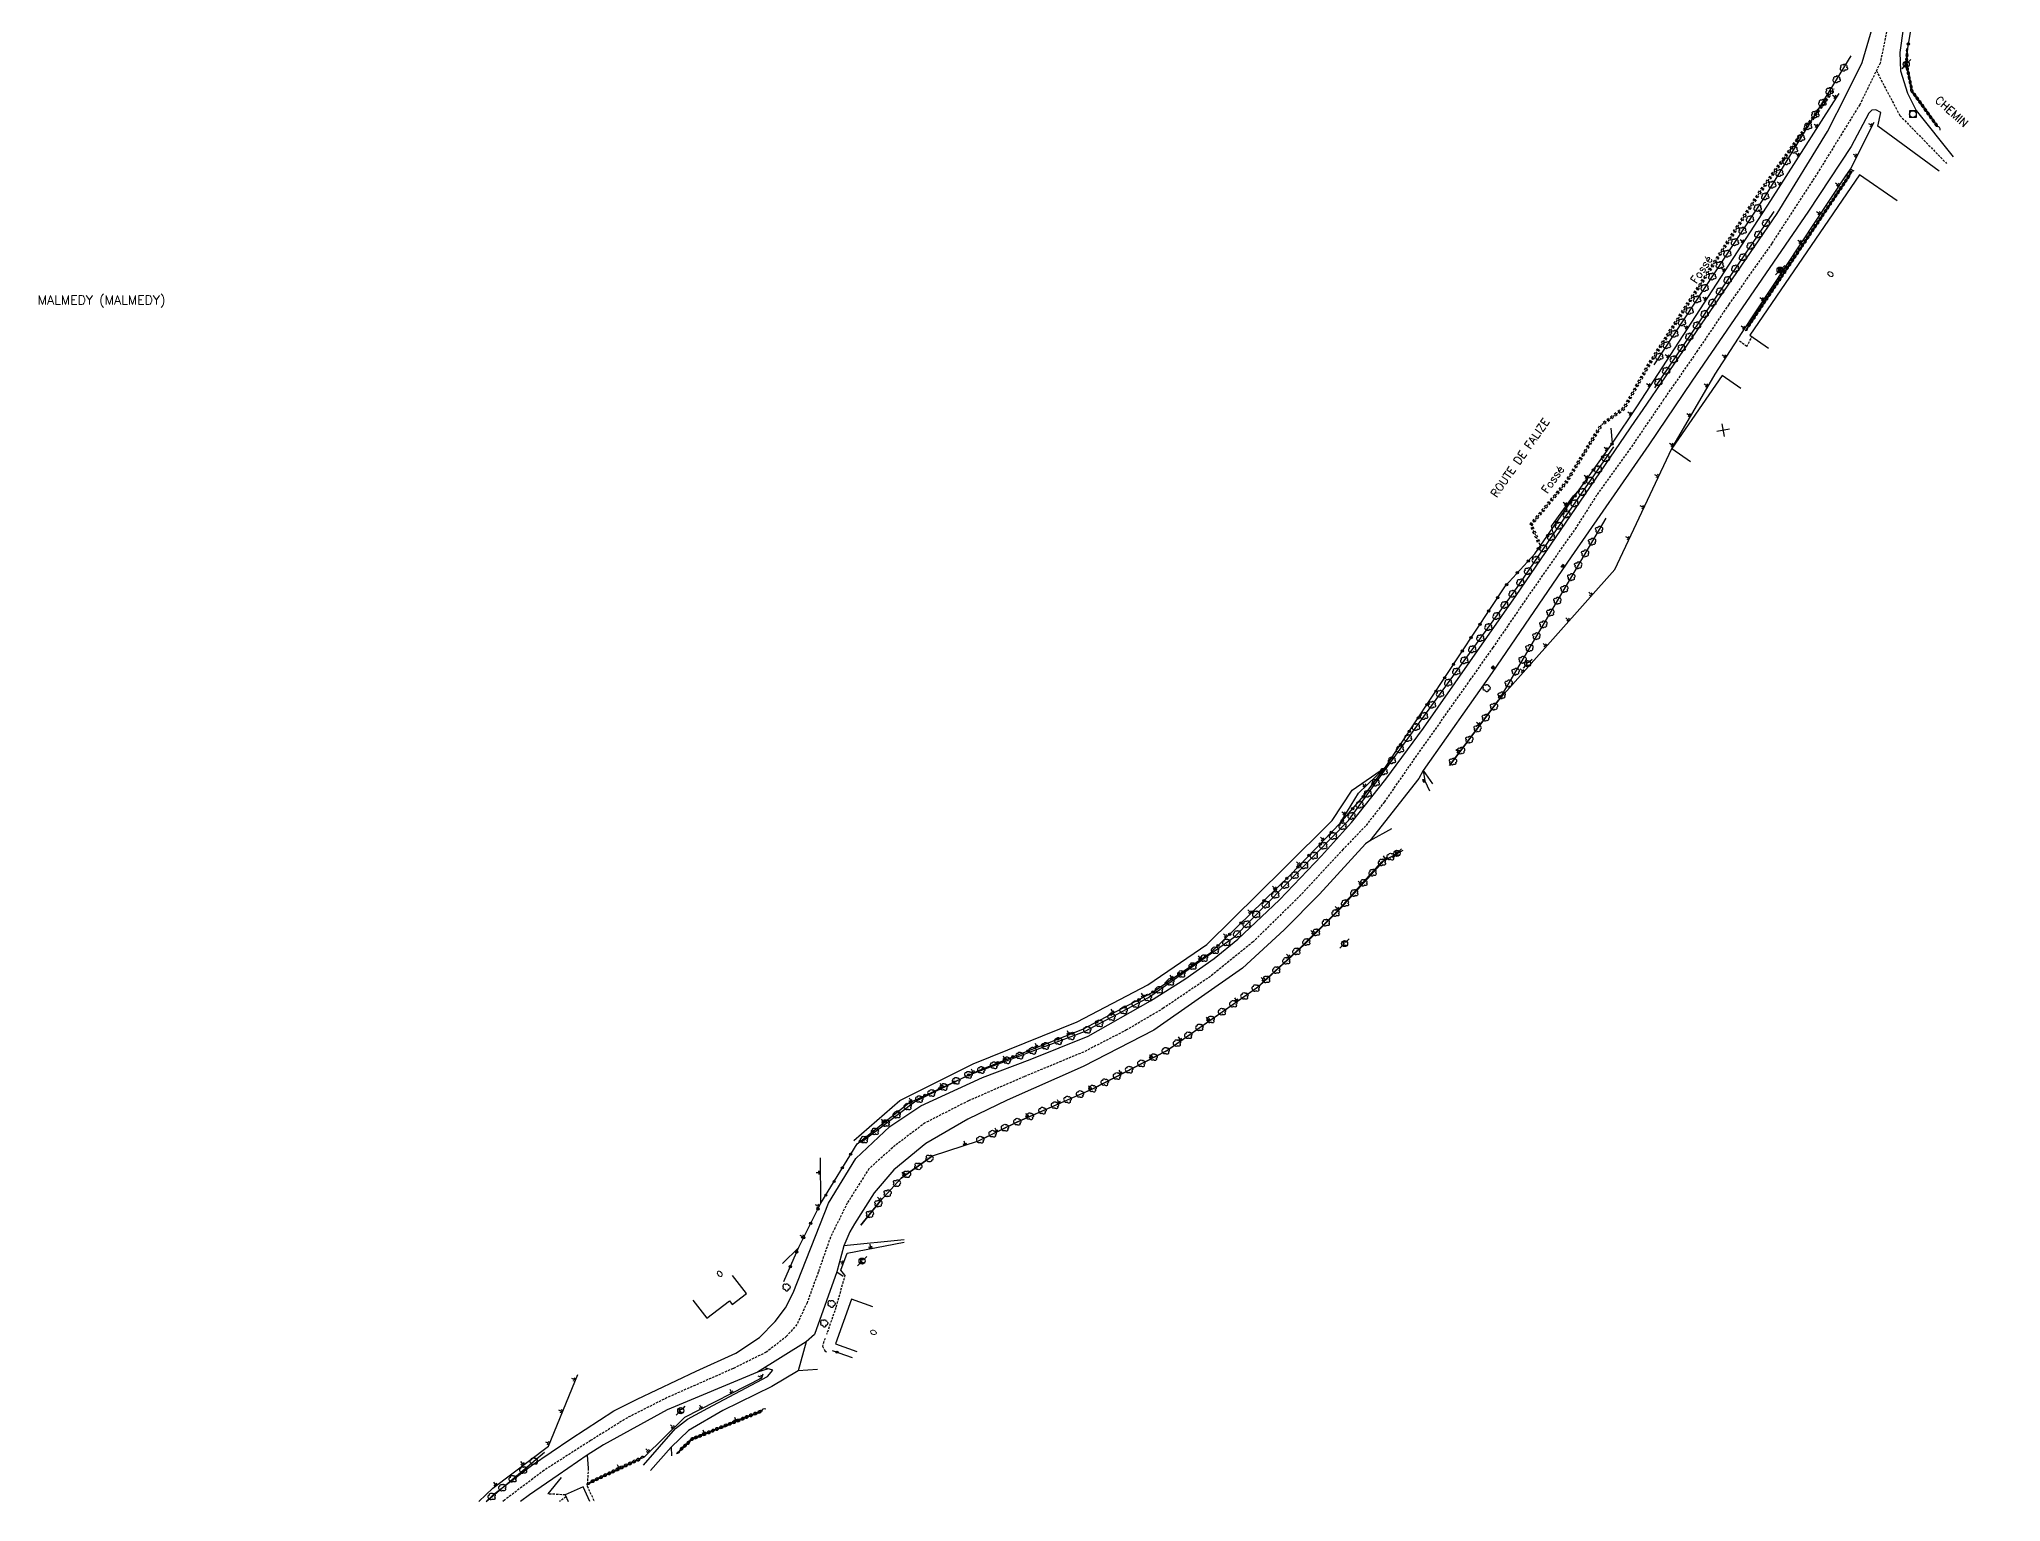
# Model space of a CAD drawing. Header units: millimetres. Extents: x 266017 to 267000, y 124000 to 124918.
# Drawn here: x 266514.3 to 266943.3, y 124000 to 124319.8 of the extents above; entities that cross this region are included whole.
import ezdxf
from ezdxf.enums import TextEntityAlignment as Align

# ---------------------------------------------------------------- set-up
doc = ezdxf.new("R2010")
doc.units = ezdxf.units.MM
doc.linetypes.add('DASHED', pattern=[0.75, 0.5, -0.25])
doc.layers.get('0').update_dxf_attribs({"linetype": 'CONTINUOUS'})
for name, color, linetype in [('W0001', 6, 'DASHED'), ('W0008', 7, 'CONTINUOUS'), ('W0100', 7, 'CONTINUOUS'), ('W0112', 1, 'DASHED'), ('W0211', 2, 'CONTINUOUS'), ('W0220', 5, 'DASHED'), ('W0300', 7, 'CONTINUOUS'), ('W0302', 3, 'CONTINUOUS'), ('W0310', 3, 'CONTINUOUS'), ('W0322', 7, 'CONTINUOUS'), ('W0400', 7, 'CONTINUOUS'), ('W0420', 7, 'CONTINUOUS'), ('W0471', 7, 'CONTINUOUS'), ('W0500', 5, 'DASHED'), ('W0980', 7, 'CONTINUOUS'), ('W0989', 7, 'CONTINUOUS'), ('W0991', 7, 'CONTINUOUS')]:
    doc.layers.add(name, color=color, linetype=linetype)
doc.styles.get("Standard").update_dxf_attribs({"font": 'romans.shx', "width": 0.85})

# ---------------------------------------------------------------- blocks, each defined once
blk = doc.blocks.new('T471')
for p, q in [((-0.333334, 0.333334), (-0.333334, -0.333334)), ((-0.333334, 0.333334), (0.333334, 0.333334)), ((-0.333334, 0), (0, 0)), ((0.500001, 0.500001), (1.000002, 1.000002)), ((-0.500001, -0.500001), (-1.000002, -1.000002)), ((-0.333334, -0.333334), (0.333334, -0.333334))]:
    blk.add_line(p, q)
blk.add_ellipse((0, 0), major_axis=(0.471405, 0.471405), ratio=1, start_param=5.4977871438, end_param=11.780972451)
blk = doc.blocks.new('T420')
for p, q in [((0.75, 0.75), (-0.75, 0.75)), ((-0.75, 0.75), (-0.75, -0.75)), ((0.75, 0.75), (0.75, -0.75)), ((0.75, -0.75), (-0.75, -0.75))]:
    blk.add_line(p, q)
blk.add_ellipse((0, 0), major_axis=(-0.53, 0.53), ratio=1, start_param=3.926991, end_param=10.210176)
blk = doc.blocks.new('T400')
for p, q in [((-0.15, 0.3), (0.15, 0.3)), ((-0.15, -0.25), (-0.15, 0.3)), ((-0.15, 0.15), (0.15, 0.15)), ((-0.15, 0), (0.15, 0)), ((0.15, 0.3), (0.15, -0.25)), ((-0.15, -0.15), (0.15, -0.15)), ((-0.15, -0.25), (-0.15, -0.3)), ((-0.15, -0.3), (0.15, -0.3)), ((0.15, -0.3), (0.15, -0.25))]:
    blk.add_line(p, q)
blk = doc.blocks.new('T300')
for p, q in [((-0.8, 0.51), (-0.86, 0.34)), ((-0.86, 0.34), (-0.86, 0.17)), ((-0.86, 0.17), (-0.74, 0.06)), ((-0.69, 0.63), (-0.8, 0.51)), ((-0.8, -0.06), (-0.74, 0.06)), ((-0.74, 0.06), (-0.69, 0.11)), ((-0.57, 0.69), (-0.69, 0.63)), ((-0.46, 0.69), (-0.57, 0.69)), ((-0.29, 0.63), (-0.46, 0.69)), ((-0.29, 0.63), (-0.17, 0.74)), ((-0.23, 0.57), (-0.29, 0.63)), ((-0.17, 0.74), (-0.06, 0.8)), ((-0.06, 0.8), (0.06, 0.8)), ((0.06, 0.8), (0.23, 0.74)), ((0.23, 0.74), (0.34, 0.63)), ((0.34, 0.63), (0.4, 0.51)), ((0.46, 0.46), (0.34, 0.46)), ((0.4, 0.51), (0.4, 0.46)), ((0.57, 0.4), (0.46, 0.46)), ((0.57, 0.4), (0.69, 0.29)), ((0.69, 0.29), (0.74, 0.17)), ((0.74, 0.06), (0.69, -0.17)), ((0.74, 0.17), (0.74, 0.06)), ((-0.8, -0.17), (-0.8, -0.06)), ((-0.8, -0.23), (-0.8, -0.17)), ((-0.74, -0.34), (-0.8, -0.23)), ((-0.69, -0.4), (-0.74, -0.34)), ((-0.51, -0.46), (-0.69, -0.4)), ((-0.4, -0.46), (-0.51, -0.46)), ((-0.4, -0.46), (-0.34, -0.46)), ((-0.34, -0.46), (-0.34, -0.4)), ((-0.34, -0.51), (-0.34, -0.46)), ((-0.29, -0.63), (-0.34, -0.51)), ((-0.17, -0.74), (-0.29, -0.63)), ((-0.06, -0.8), (-0.17, -0.74)), ((0.06, -0.8), (-0.06, -0.8)), ((0.17, -0.74), (0.06, -0.8)), ((0.23, -0.69), (0.17, -0.74)), ((0.29, -0.46), (0.23, -0.46)), ((0.29, -0.63), (0.23, -0.69)), ((0.46, -0.4), (0.29, -0.46)), ((0.34, -0.51), (0.29, -0.63)), ((0.34, -0.51), (0.34, -0.46)), ((0.57, -0.34), (0.46, -0.4)), ((0.63, -0.29), (0.57, -0.34)), ((0.69, -0.17), (0.63, -0.29))]:
    blk.add_line(p, q)
blk = doc.blocks.new('t322o')
at = {"color": 0, "linetype": 'Continuous'}
for radius in [0.25, 0.15]:
    blk.add_circle((0, 0), radius, dxfattribs=at)
blk = doc.blocks.new('t310o')
at = {"color": 0, "linetype": 'Continuous'}
for centre, start, end in [((-0.5, 0.38), 216.8699, 323.1304), ((0.5, -0.37), 36.8699, 143.1303)]:
    blk.add_arc(centre, 0.625, start, end, dxfattribs=at)
blk = doc.blocks.new('t220o')
at = {"color": 0, "linetype": 'Continuous'}
for p, q in [((-0.25, 0.25), (0.25, 0.25)), ((-0.25, -0.25), (0.25, -0.25))]:
    blk.add_line(p, q, dxfattribs=at)
blk = doc.blocks.new('t991o')
at = {"color": 0, "linetype": 'Continuous'}
for p, q in [((-1, 1), (1, -1)), ((-1, -1), (1, 1))]:
    blk.add_line(p, q, dxfattribs=at)
blk = doc.blocks.new('t211o')
at = {"color": 0, "linetype": 'Continuous'}
for p, q in [((-0.29, 0.5), (-0.29, 0)), ((0, 1), (0, 0)), ((0.29, 0.5), (0.29, 0))]:
    blk.add_line(p, q, dxfattribs=at)

msp = doc.modelspace()

# ---------------------------------------------------------------- linework, layer by layer
at = {"layer": 'W0001'}
for points in [[(266919.08, 124325.18), (266916.93, 124314.63), (266912.46, 124305.52), (266903.32, 124290.72), (266893.2, 124275.15), (266883.81, 124261.83), (266877, 124251.76), (266869.57, 124241.04), (266862.33, 124230.41), (266855.33, 124220.72), (266850.41, 124213.04), (266840.55, 124198.94), (266832.23, 124186.79), (266827.22, 124179.73), (266813.87, 124160.8), (266808.5, 124153.03), (266804.39, 124147.76), (266799.47, 124142.66), (266790.24, 124132.7), (266779.77, 124122.42), (266770.44, 124114.86), (266760.15, 124107.89), (266752.1, 124103.15), (266742.71, 124098.33), (266729.69, 124092.93), (266717.53, 124087.66), (266708.05, 124082.84), (266701.52, 124077.92), (266695.77, 124072.8), (266691.03, 124065.3), (266687.35, 124057.83), (266684.67, 124050.15), (266682.24, 124043.49), (266680.01, 124038.75), (266677.77, 124036.16), (266673.3, 124032.67), (266666.05, 124029.1), (266651.62, 124022.74), (266642.95, 124018.36), (266634.9, 124013.36), (266624.7, 124006.83), (266616.08, 124000.34), (266615.71, 124000)], [(266916.09, 124312.91), (266921.24, 124303.14), (266931.46, 124292.66)]]:
    msp.add_lwpolyline(points, dxfattribs=at)
at = {"layer": 'W0008'}
msp.add_line((266810.03, 124147.12), (266805.29, 124144.49), dxfattribs=at)
for points in [[(266863.26, 124236.2), (266865.07, 124238.88), (266894.39, 124281.73), (266905.44, 124299.66), (266909.56, 124307.8), (266912.99, 124314.75), (266914.85, 124320.95), (266919.11, 124336.12), (266925.45, 124355.81), (266928.79, 124365.07), (266943.3, 124403.57), (266941.84, 124404.79), (266919.03, 124413.86)], [(266932.32, 124357.49), (266923.14, 124328.4), (266921.95, 124322.11), (266921.24, 124316.91), (266921.41, 124312.96), (266922.88, 124308.06), (266924.78, 124304.23), (266932.9, 124294.1)], [(266929.8, 124291.01), (266916.4, 124300.8), (266917.09, 124303.83), (266915.95, 124304.43), (266915.07, 124304.33), (266914.48, 124303.67), (266910.56, 124296.4), (266901.28, 124282.23), (266875.77, 124245.05), (266866.33, 124231.16), (266849.34, 124206.61)], [(266743.7, 124101.79), (266757.35, 124109.51), (266764.86, 124114.28), (266771.24, 124118.82), (266776.42, 124123), (266785.59, 124131.62), (266794.76, 124141.26), (266801.34, 124148.52), (266808.78, 124157.99), (266817.05, 124169.16), (266837.35, 124198.16), (266863.26, 124236.2)], [(266849.34, 124206.61), (266832.07, 124181.31), (266816.98, 124159.9), (266816.01, 124158.12), (266805.29, 124144.49), (266804.36, 124143.89), (266794.34, 124132.82), (266786.55, 124125.09), (266777.46, 124116.67), (266758.09, 124103.14), (266742.59, 124095.14), (266725.99, 124087.83), (266717.41, 124083.64), (266708.22, 124078.32)], [(266816.98, 124159.9), (266817.34, 124157.63), (266818.35, 124155.44)], [(266677.51, 124042.39), (266679.22, 124045.66), (266686.92, 124065.31), (266692.92, 124075.04), (266700.35, 124082.03), (266707.12, 124086.57), (266720.6, 124092.77), (266731.03, 124096.68), (266743.7, 124101.79)], [(266708.22, 124078.32), (266701.19, 124072.57), (266696.9, 124067.5), (266692.6, 124060.73), (266691.61, 124058.98), (266690.27, 124055.97)], [(266690.27, 124055.97), (266688.78, 124050.25), (266683.84, 124036.52), (266682.02, 124034.97), (266671.43, 124028.31), (266651.63, 124020.04), (266637.71, 124012.39), (266634.16, 124010.13), (266627.77, 124005.8), (266621.54, 124001.52), (266619.59, 124000)], [(266612.07, 124000), (266614.05, 124001.84), (266621.95, 124007.9), (266630.56, 124013.71), (266639.99, 124019.86), (266645.1, 124022.43), (266657.98, 124028.51), (266666.66, 124032.44), (266671.82, 124035.88), (266675.29, 124039.36), (266677.51, 124042.39)], [(266682.02, 124034.97), (266680.3, 124028.57), (266674.51, 124025.17), (266663.8, 124019.92), (266656.32, 124015.57), (266652.48, 124011.93), (266648.02, 124006.83)], [(266646.47, 124007.98), (266653.45, 124016.01), (266656.09, 124018.04), (266660.5, 124020.44), (266673.59, 124027.37), (266674.75, 124028.77), (266672.97, 124029.27)]]:
    msp.add_lwpolyline(points, dxfattribs=at)
at = {"layer": 'W0100'}
msp.add_line((266871.35, 124230.33), (266875.47, 124227.5), dxfattribs=at)
for points in [[(266920.63, 124284.49), (266912.44, 124290.18), (266888.41, 124255.11), (266892.54, 124252.28)], [(266886.46, 124243.45), (266882.34, 124246.29), (266871.35, 124230.33)], [(266657.26, 124044.04), (266660.32, 124040.09), (266665.25, 124043.91), (266665.88, 124043.1), (266668.98, 124045.5), (266665.91, 124049.45)], [(266696.65, 124042.57), (266691.95, 124044.27), (266688.42, 124034.5), (266693.12, 124032.8)], [(266634.7, 124000), (266633.3, 124003.21), (266629.34, 124001.48), (266629.98, 124000)]]:
    msp.add_lwpolyline(points, dxfattribs=at)
at = {"layer": 'W0112'}
for p, q in [((266887.76, 124252.6), (266888.89, 124254.78)), ((266887.76, 124252.6), (266886.2, 124253.82)), ((266629.34, 124001.48), (266625.55, 124001.68))]:
    msp.add_line(p, q, dxfattribs=at)
for points in [[(266690.53, 124049.55), (266688.54, 124042.45), (266686.49, 124036.53)], [(266686.16, 124035.7), (266685.62, 124034), (266686.12, 124032.96), (266686.49, 124032.75)], [(266634.4, 124007.29), (266634.12, 124003.43), (266635.73, 124000)], [(266629.52, 124001.07), (266628.09, 124000)]]:
    msp.add_lwpolyline(points, dxfattribs=at)
at = {"layer": 'W0211'}
msp.add_line((266628.49, 124005.24), (266625.55, 124001.68), dxfattribs=at)
for points in [[(266858.42, 124231.52), (266863.87, 124239.69), (266893, 124284.53), (266907.93, 124307.99)], [(266858.92, 124203.84), (266871.35, 124230.33), (266880.82, 124246.59), (266886.78, 124255.73), (266909.24, 124289.76), (266910.46, 124291.43), (266915.64, 124301.71)], [(266915.95, 124304.43), (266915.07, 124304.33), (266914.48, 124303.67), (266910.56, 124296.4), (266901.28, 124282.23), (266875.77, 124245.05), (266866.33, 124231.16)], [(266845.48, 124211.62), (266845.06, 124213.33), (266849.84, 124219.96), (266851.12, 124221.27), (266858.42, 124231.52), (266858.12, 124234.77)], [(266849.34, 124206.61), (266832.07, 124181.31), (266816.98, 124159.9), (266819.05, 124156.98)], [(266822.77, 124160.96), (266833.53, 124175.37), (266858.92, 124203.84)], [(266741.33, 124104.92), (266756.77, 124112.99), (266769.64, 124121.87), (266786.59, 124138.51), (266797.06, 124148.96), (266801.48, 124155.63), (266808.77, 124160.63)], [(266742.53, 124103.32), (266757.73, 124111.33), (266770.55, 124120.09), (266787.93, 124137.06), (266798.82, 124148.36), (266802.82, 124154.96), (266808.77, 124160.63)], [(266810.03, 124147.12), (266805.29, 124144.49), (266804.36, 124143.89), (266794.34, 124132.82), (266786.55, 124125.09), (266777.46, 124116.67), (266758.09, 124103.14), (266742.59, 124095.14), (266725.99, 124087.83), (266717.41, 124083.64)], [(266709.68, 124075.6), (266719.73, 124078.9), (266728.21, 124083.04), (266744.87, 124090.37), (266760.82, 124098.61), (266780.78, 124112.55), (266790.21, 124121.27), (266798.16, 124129.17), (266807.83, 124139.85), (266808.02, 124139.97), (266812.59, 124142.5)], [(266692.47, 124078.95), (266702.49, 124087.73), (266718.56, 124095.75), (266741.33, 124104.92)], [(266693.16, 124078.22), (266704.41, 124087.17), (266720.06, 124094.43), (266742.53, 124103.32)], [(266708.22, 124078.32), (266701.19, 124072.57), (266696.9, 124067.5), (266692.6, 124060.73)], [(266676.88, 124052.09), (266680.43, 124055.61), (266680.42, 124055.62), (266685.27, 124065.26), (266685.17, 124075.18)], [(266694.02, 124060.48), (266698.21, 124065.73), (266702.85, 124070.77), (266709.68, 124075.6)], [(266703.49, 124057.22), (266690.27, 124055.97), (266688.78, 124050.25), (266690.12, 124049.31)], [(266690.53, 124049.55), (266689.62, 124050.59), (266690.98, 124054.31), (266703.5, 124056.76)], [(266610.45, 124000), (266613.53, 124002.93), (266625.7, 124012.16), (266632.09, 124027.78)], [(266673.7, 124029.07), (266671.43, 124028.31), (266651.63, 124020.04), (266637.71, 124012.39), (266634.16, 124010.13), (266634.4, 124007.29)], [(266634.4, 124004.02), (266646.65, 124009.82), (266655.53, 124018.46), (266672.35, 124027.05), (266672.64, 124027.94)], [(266684.55, 124028.9), (266680.3, 124028.57), (266674.51, 124025.17), (266663.8, 124019.92), (266656.32, 124015.57), (266652.48, 124011.93), (266652.62, 124010.01)], [(266653.71, 124010.55), (266657.15, 124013.7), (266672.59, 124019.93)], [(266627.77, 124005.8), (266621.54, 124001.52), (266619.59, 124000)]]:
    msp.add_lwpolyline(points, dxfattribs=at)
at = {"layer": 'W0220'}
for points in [[(266856.03, 124235.55), (266861, 124239.23), (266866.66, 124249.18), (266890.63, 124286.37), (266906.9, 124309.08)], [(266842.54, 124209.21), (266840.59, 124213.66), (266848.23, 124222.85), (266856.03, 124235.55)]]:
    msp.add_lwpolyline(points, dxfattribs=at)
at = {"layer": 'W0302'}
msp.add_line((266867.62, 124243.57), (266893.72, 124282.15), dxfattribs=at)
for points in [[(266867.47, 124248.61), (266891.81, 124285.45), (266910.62, 124316.22)], [(266742.91, 124102.8), (266756.94, 124110.26), (266775.73, 124123.51), (266800.64, 124148.95), (266836.91, 124199), (266845.48, 124211.62), (266858.71, 124230.72)], [(266856.92, 124215.09), (266833.53, 124175.37), (266822.77, 124160.96)], [(266719.57, 124078.81), (266727.99, 124082.93), (266744.68, 124090.27), (266760.94, 124098.66), (266781.28, 124112.87), (266790.93, 124121.8), (266798.99, 124129.81), (266808.42, 124140.22), (266808.13, 124140.03), (266812.59, 124142.5)], [(266694.08, 124078.64), (266705.71, 124087.43), (266717.31, 124093.21), (266742.91, 124102.8)], [(266709.68, 124075.6), (266702.85, 124070.77), (266698.21, 124065.73), (266694.02, 124060.48)], [(266612.03, 124000), (266624.85, 124010.79)]]:
    msp.add_lwpolyline(points, dxfattribs=at)
at = {"layer": 'W0310'}
for p, q in [((266910.81, 124290.98), (266887.44, 124256.14)), ((266634.4, 124004.02), (266646.65, 124009.82))]:
    msp.add_line(p, q, dxfattribs=at)
for points in [[(266922.91, 124317.84), (266922.64, 124314.38), (266923.91, 124308.43), (266929.46, 124300.74)], [(266653.71, 124010.55), (266657.15, 124013.7), (266672.59, 124019.93)]]:
    msp.add_lwpolyline(points, dxfattribs=at)
at = {"layer": 'W0322'}
msp.add_line((266687.75, 124033.05), (266692.1, 124031.54), dxfattribs=at)
for points in [[(266930.04, 124345.86), (266924.63, 124328.56), (266922.91, 124317.84)], [(266911.21, 124290.95), (266910.46, 124291.43), (266909.24, 124289.76)], [(266742.53, 124103.32), (266757.73, 124111.33), (266770.55, 124120.09), (266787.93, 124137.06), (266798.82, 124148.36), (266804.04, 124154.36), (266808.77, 124160.63), (266834.98, 124200.3), (266841.4, 124207.29), (266851.12, 124221.27), (266858.42, 124231.52), (266858.12, 124234.77)], [(266677.14, 124048.17), (266680.42, 124055.62), (266685.27, 124065.26), (266693.16, 124078.22), (266704.41, 124087.17), (266720.06, 124094.43), (266742.53, 124103.32)]]:
    msp.add_lwpolyline(points, dxfattribs=at)

# ---------------------------------------------------------------- block references
at = {"layer": 'W0211'}
for p, rotation in [((266907.34, 124307.06), 57.5314934907163), ((266903.31, 124300.73), 57.5314934907163), ((266915.26, 124300.95), 63.20778024307213), ((266915.26, 124300.95), 63.20778024307213), ((266899.29, 124294.41), 57.5314934907163), ((266911.88, 124294.26), 63.20778024307213), ((266911.88, 124294.26), 63.20778024307213), ((266895.26, 124288.08), 57.5314934907163), ((266907.99, 124287.87), 56.57807393828248), ((266907.99, 124287.87), 56.57807393828248), ((266891.21, 124281.77), 56.98637477515265), ((266903.86, 124281.61), 56.57807393828248), ((266903.86, 124281.61), 56.57807393828248), ((266887.12, 124275.48), 56.98637477515265), ((266899.73, 124275.35), 56.57807393828248), ((266899.73, 124275.35), 56.57807393828248), ((266883.03, 124269.19), 56.98637477515265), ((266895.6, 124269.09), 56.57807393828248), ((266895.6, 124269.09), 56.57807393828248), ((266878.95, 124262.9), 56.98637477515265), ((266891.47, 124262.83), 56.57807393828248), ((266891.47, 124262.83), 56.57807393828248), ((266874.86, 124256.61), 56.98637477515265), ((266887.34, 124256.57), 56.57807393828248), ((266887.34, 124256.57), 56.57807393828248), ((266870.77, 124250.32), 56.98637477515265), ((266883.23, 124250.29), 56.87031079233858), ((266883.23, 124250.29), 56.87031079233858), ((266866.69, 124244.03), 56.98637477515265), ((266879.27, 124243.93), 59.77578583158553), ((266879.27, 124243.93), 59.77578583158553), ((266862.58, 124237.76), 56.30831472593633), ((266875.49, 124237.45), 59.77578583158553), ((266875.49, 124237.45), 59.77578583158553), ((266857.35, 124230.01), 54.53963439606395), ((266871.72, 124230.97), 59.77578583158553), ((266871.72, 124230.97), 59.77578583158553), ((266853, 124223.9), 54.53963439606395), ((266868.47, 124224.21), 64.87452874755041), ((266868.47, 124224.21), 64.87452874755041), ((266848.41, 124217.99), 54.20719053469276), ((266865.29, 124217.42), 64.87452874755041), ((266865.29, 124217.42), 64.87452874755041), ((266862.11, 124210.63), 64.87452874755041), ((266862.11, 124210.63), 64.87452874755041), ((266853.93, 124198.24), 48.27503216811107), ((266848.94, 124192.64), 48.27503216811107), ((266843.95, 124187.04), 48.27503216811107), ((266838.95, 124181.45), 48.27503216811107), ((266833.96, 124175.85), 48.27503216811107), ((266829.43, 124169.88), 53.23335970175456), ((266824.94, 124163.87), 53.23335970175456), ((266804.33, 124156.4), 43.60859315624275), ((266800.02, 124150.34), 58.78044339294292), ((266795.22, 124144.62), 46.08462643367644), ((266790.02, 124139.22), 46.08462643367644), ((266808.72, 124140.36), 28.98856325946398), ((266784.72, 124133.92), 44.30626733283302), ((266803.49, 124135.05), 47.85931465702715), ((266779.35, 124128.68), 44.30626733283302), ((266798.46, 124129.49), 47.85931465702715), ((266773.98, 124123.44), 44.30626733283302), ((266793.15, 124124.19), 44.76501957294781), ((266768.32, 124118.56), 34.33482508050025), ((266787.74, 124119), 42.79534162798524), ((266762.12, 124114.33), 34.33482508050025), ((266782.24, 124113.9), 42.79534162798524), ((266755.8, 124110.31), 27.7914793858456), ((266776.26, 124109.39), 34.93513382696648), ((266749.17, 124106.82), 27.7914793858456), ((266770.12, 124105.1), 34.93513382696648), ((266732.49, 124099.35), 21.57951140663318), ((266739.47, 124102.11), 21.57951140663318), ((266763.97, 124100.8), 34.93513382696648), ((266725.52, 124096.59), 21.57951140663318), ((266757.57, 124096.93), 27.30432894560427), ((266711.78, 124090.59), 24.90197275371325), ((266718.58, 124093.75), 24.90197275371325), ((266744.22, 124090.08), 23.75825358836158), ((266750.9, 124093.49), 27.30432894560427), ((266704.98, 124087.43), 24.90197275371325), ((266737.35, 124087.06), 23.75825358836158), ((266699.03, 124082.89), 38.4904419847049), ((266730.49, 124084.04), 23.75825358836158), ((266716.81, 124077.94), 18.13506337785567), ((266723.71, 124080.84), 26.04367641871417), ((266685.2, 124071.96), 90.51970154588177), ((266703.56, 124071.27), 35.28004889988989), ((266684.91, 124064.54), 63.30191300366002), ((266698.36, 124065.89), 47.35491610443224), ((266681.54, 124057.84), 63.30191300366002), ((266690.21, 124052.21), 69.87137600172122), ((266696.14, 124055.32), 11.06857353666089), ((266631.61, 124026.6), 67.7408342834252), ((266672.4, 124027.21), 71.56505117538792), ((266665.82, 124023.71), 27.05479314832925), ((266628.77, 124019.66), 67.7408342834252), ((266659.14, 124020.3), 27.05479314832925), ((266666.73, 124017.57), 21.9617994209364), ((266653.06, 124016.06), 44.22153708483118), ((266659.78, 124014.76), 21.9617994209364), ((266625.93, 124012.72), 67.7408342834252), ((266647.68, 124010.82), 44.22153708483118), ((266620.2, 124007.99), 37.17295977177357), ((266641.17, 124007.23), 25.34034692906339), ((266614.23, 124003.46), 37.17295977177357)]:
    msp.add_blockref('t211o', p, dxfattribs=dict(at, rotation=rotation))
at = {"layer": 'W0220'}
for p, rotation in [((266904.57, 124305.83), 54.39151342372315), ((266905.15, 124306.64), 54.39151342372315), ((266905.73, 124307.45), 54.39151342372315), ((266906.31, 124308.27), 54.39151342372315), ((266901.07, 124300.95), 54.39151342372315), ((266901.66, 124301.76), 54.39151342372315), ((266902.24, 124302.58), 54.39151342372315), ((266902.82, 124303.39), 54.39151342372315), ((266903.4, 124304.2), 54.39151342372315), ((266903.98, 124305.01), 54.39151342372315), ((266898.16, 124296.88), 54.39151342372315), ((266898.74, 124297.7), 54.39151342372315), ((266899.33, 124298.51), 54.39151342372315), ((266899.91, 124299.32), 54.39151342372315), ((266900.49, 124300.14), 54.39151342372315), ((266895.25, 124292.82), 54.39151342372315), ((266895.83, 124293.63), 54.39151342372315), ((266896.42, 124294.45), 54.39151342372315), ((266897, 124295.26), 54.39151342372315), ((266897.58, 124296.07), 54.39151342372315), ((266891.76, 124287.94), 54.39151342372315), ((266892.34, 124288.75), 54.39151342372315), ((266892.92, 124289.57), 54.39151342372315), ((266893.5, 124290.38), 54.39151342372315), ((266894.09, 124291.19), 54.39151342372315), ((266894.67, 124292.01), 54.39151342372315), ((266888.97, 124283.79), 57.19178402629777), ((266889.51, 124284.63), 57.19178402629777), ((266890.05, 124285.47), 57.19178402629777), ((266890.6, 124286.31), 57.19178402629777), ((266891.18, 124287.13), 54.39151342372315), ((266886.26, 124279.59), 57.19178402629777), ((266886.8, 124280.43), 57.19178402629777), ((266887.34, 124281.27), 57.19178402629777), ((266887.89, 124282.11), 57.19178402629777), ((266888.43, 124282.95), 57.19178402629777), ((266883.55, 124275.39), 57.19178402629777), ((266884.09, 124276.23), 57.19178402629777), ((266884.64, 124277.07), 57.19178402629777), ((266885.18, 124277.91), 57.19178402629777), ((266885.72, 124278.75), 57.19178402629777), ((266880.84, 124271.19), 57.19178402629777), ((266881.38, 124272.03), 57.19178402629777), ((266881.93, 124272.87), 57.19178402629777), ((266882.47, 124273.71), 57.19178402629777), ((266883.01, 124274.55), 57.19178402629777), ((266878.13, 124266.98), 57.19178402629777), ((266878.68, 124267.82), 57.19178402629777), ((266879.22, 124268.66), 57.19178402629777), ((266879.76, 124269.5), 57.19178402629777), ((266880.3, 124270.34), 57.19178402629777), ((266875.42, 124262.78), 57.19178402629777), ((266875.97, 124263.62), 57.19178402629777), ((266876.51, 124264.46), 57.19178402629777), ((266877.05, 124265.3), 57.19178402629777), ((266877.59, 124266.14), 57.19178402629777), ((266872.72, 124258.58), 57.19178402629777), ((266873.26, 124259.42), 57.19178402629777), ((266873.8, 124260.26), 57.19178402629777), ((266874.34, 124261.1), 57.19178402629777), ((266874.88, 124261.94), 57.19178402629777), ((266870.01, 124254.38), 57.19178402629777), ((266870.55, 124255.22), 57.19178402629777), ((266871.09, 124256.06), 57.19178402629777), ((266871.63, 124256.9), 57.19178402629777), ((266872.17, 124257.74), 57.19178402629777), ((266866.76, 124249.33), 57.19178402629777), ((266867.3, 124250.17), 57.19178402629777), ((266867.84, 124251.01), 57.19178402629777), ((266868.38, 124251.85), 57.19178402629777), ((266868.92, 124252.69), 57.19178402629777), ((266869.46, 124253.53), 57.19178402629777), ((266864.28, 124244.99), 60.38793578827043), ((266864.77, 124245.86), 60.38793578827043), ((266865.26, 124246.73), 60.38793578827043), ((266865.76, 124247.6), 60.38793578827043), ((266866.25, 124248.47), 60.38793578827043), ((266862.3, 124241.51), 60.38793578827043), ((266862.79, 124242.38), 60.38793578827043), ((266863.29, 124243.25), 60.38793578827043), ((266863.78, 124244.12), 60.38793578827043), ((266857.49, 124236.63), 36.46955840436345), ((266858.29, 124237.22), 36.46955840436345), ((266859.09, 124237.82), 36.46955840436345), ((266859.9, 124238.41), 36.46955840436345), ((266860.7, 124239.01), 36.46955840436345), ((266861.31, 124239.77), 60.38793578827043), ((266861.81, 124240.64), 60.38793578827043), ((266854.08, 124232.38), 58.45798408538825), ((266854.6, 124233.23), 58.45798408538825), ((266855.13, 124234.09), 58.45798408538825), ((266855.65, 124234.94), 58.45798408538825), ((266856.68, 124236.04), 36.46955840436345), ((266851.47, 124228.12), 58.45798408538825), ((266851.99, 124228.97), 58.45798408538825), ((266852.51, 124229.82), 58.45798408538825), ((266853.04, 124230.68), 58.45798408538825), ((266853.56, 124231.53), 58.45798408538825), ((266848.85, 124223.86), 58.45798408538825), ((266849.37, 124224.71), 58.45798408538825), ((266849.9, 124225.56), 58.45798408538825), ((266850.42, 124226.41), 58.45798408538825), ((266850.94, 124227.27), 58.45798408538825), ((266845.79, 124219.92), 50.25085617945034), ((266846.43, 124220.68), 50.25085617945034), ((266847.07, 124221.45), 50.25085617945034), ((266847.71, 124222.22), 50.25085617945034), ((266848.33, 124223.01), 58.45798408538825), ((266841.95, 124215.3), 50.25085617945034), ((266842.59, 124216.07), 50.25085617945034), ((266843.23, 124216.84), 50.25085617945034), ((266843.87, 124217.61), 50.25085617945034), ((266844.51, 124218.38), 50.25085617945034), ((266845.15, 124219.15), 50.25085617945034), ((266840.68, 124213.76), 50.25085617945034), ((266840.93, 124212.87), 113.7266115855515), ((266841.31, 124214.53), 50.25085617945034), ((266841.33, 124211.95), 113.7266115855515), ((266841.74, 124211.04), 113.7266115855515), ((266842.14, 124210.12), 113.7266115855515)]:
    msp.add_blockref('t220o', p, dxfattribs=dict(at, rotation=rotation))
at = {"layer": 'W0300'}
for p, rotation in [((266909.06, 124313.66), 58.56787375738603), ((266907.49, 124311.1), 58.56787375738603), ((266904.36, 124305.98), 58.56787375738603), ((266905.93, 124308.54), 58.56787375738603), ((266901.23, 124300.86), 58.56787375738603), ((266902.8, 124303.42), 58.56787375738603), ((266898.11, 124295.74), 58.56787375738603), ((266899.67, 124298.3), 58.56787375738603), ((266896.54, 124293.18), 58.56787375738603), ((266893.41, 124288.06), 58.56787375738603), ((266894.98, 124290.62), 58.56787375738603), ((266890.2, 124283), 56.54926182352028), ((266891.85, 124285.5), 58.56787375738603), ((266888.54, 124280.5), 56.54926182352028), ((266892.04, 124279.67), 55.92921708926679), ((266885.23, 124275.49), 56.54926182352028), ((266886.89, 124277.99), 56.54926182352028), ((266888.67, 124274.7), 55.92921708926679), ((266890.35, 124277.18), 55.92921708926679), ((266881.93, 124270.48), 56.54926182352028), ((266883.58, 124272.99), 56.54926182352028), ((266886.99, 124272.21), 55.92921708926679), ((266880.27, 124267.98), 56.54926182352028), ((266883.63, 124267.24), 55.92921708926679), ((266885.31, 124269.73), 55.92921708926679), ((266876.97, 124262.97), 56.54926182352028), ((266878.62, 124265.48), 56.54926182352028), ((266880.27, 124262.27), 55.92921708926679), ((266881.95, 124264.76), 55.92921708926679), ((266873.66, 124257.97), 56.54926182352028), ((266875.31, 124260.47), 56.54926182352028), ((266876.91, 124257.3), 55.92921708926679), ((266878.59, 124259.79), 55.92921708926679), ((266870.35, 124252.96), 56.54926182352028), ((266872.01, 124255.46), 56.54926182352028), ((266875.23, 124254.82), 55.92921708926679), ((266868.7, 124250.46), 56.54926182352028), ((266871.87, 124249.85), 55.92921708926679), ((266873.55, 124252.33), 55.92921708926679), ((266868.51, 124244.88), 55.92921708926679), ((266870.19, 124247.36), 55.92921708926679), ((266857, 124228.26), 55.29221398970735), ((266853.59, 124223.33), 55.29221398970735), ((266855.3, 124225.79), 55.29221398970735), ((266851.88, 124220.86), 55.29221398970735), ((266848.46, 124215.93), 55.29221398970735), ((266850.17, 124218.39), 55.29221398970735), ((266845.05, 124210.99), 55.80168687256128), ((266846.76, 124213.46), 55.29221398970735), ((266853.88, 124209.92), 239.5126510443356), ((266855.4, 124212.5), 239.5126510443356), ((266841.68, 124206.03), 55.80168687256128), ((266843.37, 124208.51), 55.80168687256128), ((266852.35, 124207.33), 239.5126510443356), ((266839.99, 124203.55), 55.80168687256128), ((266849.31, 124202.16), 239.5126510443356), ((266850.83, 124204.75), 239.5126510443356), ((266836.61, 124198.59), 54.07443442662738), ((266838.31, 124201.07), 55.80168687256128), ((266846.27, 124196.99), 239.5126510443356), ((266847.79, 124199.58), 239.5126510443356), ((266833.09, 124193.73), 54.07443442662738), ((266834.85, 124196.16), 54.07443442662738), ((266844.74, 124194.41), 239.5126510443356), ((266829.57, 124188.88), 54.07443442662738), ((266831.33, 124191.3), 54.07443442662738), ((266841.7, 124189.24), 239.5126510443356), ((266843.22, 124191.82), 239.5126510443356), ((266827.81, 124186.45), 54.07443442662738), ((266840.18, 124186.65), 239.5126510443356), ((266824.29, 124181.59), 54.07443442662738), ((266826.05, 124184.02), 54.07443442662738), ((266837.13, 124181.48), 239.5126510443356), ((266838.66, 124184.07), 239.5126510443356), ((266820.77, 124176.73), 54.07443442662738), ((266822.53, 124179.16), 54.07443442662738), ((266834.09, 124176.31), 239.5126510443356), ((266835.61, 124178.9), 239.5126510443356), ((266817.25, 124171.87), 54.07443442662738), ((266819.01, 124174.3), 54.07443442662738), ((266830.6, 124171.44), 233.2333597017546), ((266832.39, 124173.84), 233.2333597017546), ((266815.49, 124169.44), 54.07443442662738), ((266828.8, 124169.04), 233.2333597017546), ((266811.97, 124164.58), 54.07443442662738), ((266813.73, 124167.01), 54.07443442662738), ((266825.21, 124164.23), 233.2333597017546), ((266827.01, 124166.63), 233.2333597017546), ((266808.45, 124159.72), 54.07443442662738), ((266810.21, 124162.15), 54.07443442662738), ((266823.42, 124161.83), 233.2333597017546), ((266804.93, 124154.86), 54.07443442662738), ((266806.69, 124157.29), 54.07443442662738), ((266801.41, 124150.01), 54.07443442662738), ((266803.17, 124152.44), 54.07443442662738), ((266797.36, 124145.59), 45.59983258173467), ((266799.45, 124147.74), 45.59983258173467), ((266793.16, 124141.31), 45.59983258173467), ((266795.26, 124143.45), 45.59983258173467), ((266788.96, 124137.02), 45.59983258173467), ((266791.06, 124139.16), 45.59983258173467), ((266806.03, 124137.59), 47.85880525918465), ((266808.05, 124139.81), 47.85880525918465), ((266809.96, 124141.05), 28.98470192839965), ((266784.76, 124132.73), 45.59983258173467), ((266786.86, 124134.88), 45.59983258173467), ((266802.01, 124133.14), 47.85880525918465), ((266804.02, 124135.36), 47.85880525918465), ((266780.56, 124128.45), 45.59983258173467), ((266782.66, 124130.59), 45.59983258173467), ((266797.92, 124128.74), 44.76820779541213), ((266799.99, 124130.91), 47.85880525918465), ((266776.37, 124124.16), 45.59983258173467), ((266778.46, 124126.3), 45.59983258173467), ((266793.66, 124124.52), 44.76820779541213), ((266795.79, 124126.63), 44.76820779541213), ((266771.57, 124120.58), 35.19759419134083), ((266774.02, 124122.31), 35.19759419134083), ((266789.35, 124120.35), 42.79290102872469), ((266791.53, 124122.41), 44.76820779541213), ((266766.67, 124117.12), 35.19759419134083), ((266769.12, 124118.85), 35.19759419134083), ((266784.95, 124116.27), 42.79290102872469), ((266787.15, 124118.31), 42.79290102872469), ((266759.31, 124111.93), 35.19759419134083), ((266761.76, 124113.66), 35.19759419134083), ((266764.21, 124115.39), 35.19759419134083), ((266780.46, 124112.3), 34.93583545751606), ((266782.75, 124114.23), 42.79290102872469), ((266751.55, 124107.4), 27.98216026805576), ((266754.2, 124108.8), 27.98216026805576), ((266756.85, 124110.21), 27.98216026805576), ((266773.08, 124107.15), 34.93583545751606), ((266775.54, 124108.87), 34.93583545751606), ((266778, 124110.58), 34.93583545751606), ((266743.61, 124103.17), 27.98216026805576), ((266746.26, 124104.58), 27.98216026805576), ((266748.91, 124105.99), 27.98216026805576), ((266768.16, 124103.71), 34.93583545751606), ((266770.62, 124105.43), 34.93583545751606), ((266731.67, 124098.59), 20.54255243073453), ((266734.48, 124099.64), 20.54255243073453), ((266737.29, 124100.7), 20.54255243073453), ((266740.1, 124101.75), 20.54255243073453), ((266760.77, 124098.58), 27.30325329958221), ((266763.24, 124100.28), 34.93583545751606), ((266765.7, 124101.99), 34.93583545751606), ((266720.43, 124094.38), 20.54255243073453), ((266723.24, 124095.43), 20.54255243073453), ((266726.05, 124096.49), 20.54255243073453), ((266728.86, 124097.54), 20.54255243073453), ((266752.77, 124094.45), 27.30325329958221), ((266755.44, 124095.83), 27.30325329958221), ((266758.11, 124097.2), 27.30325329958221), ((266712.24, 124090.68), 26.47603657308193), ((266714.92, 124092.02), 26.47603657308193), ((266717.62, 124093.33), 20.54255243073453), ((266744.78, 124090.32), 27.30325329958221), ((266747.44, 124091.7), 27.30325329958221), ((266750.11, 124093.07), 27.30325329958221), ((266704.35, 124086.4), 37.06708384511811), ((266706.87, 124088.01), 26.47603657308193), ((266709.55, 124089.35), 26.47603657308193), ((266736.54, 124086.69), 23.75996023150983), ((266739.29, 124087.9), 23.75996023150983), ((266742.03, 124089.11), 23.75996023150983), ((266699.56, 124082.79), 37.06708384511811), ((266701.95, 124084.6), 37.06708384511811), ((266725.6, 124081.76), 26.03981810247972), ((266728.31, 124083.06), 23.75996023150983), ((266731.05, 124084.27), 23.75996023150983), ((266733.8, 124085.48), 23.75996023150983), ((266694.77, 124079.17), 37.06708384511811), ((266697.17, 124080.98), 37.06708384511811), ((266720.21, 124079.13), 26.03981810247972), ((266722.91, 124080.44), 26.03981810247972), ((266706.47, 124073.33), 215.2800488998899), ((266708.92, 124075.06), 215.2800488998899), ((266701.79, 124069.62), 227.3549161044322), ((266704.02, 124071.6), 215.2800488998899), ((266697.76, 124065.17), 231.4481786374799), ((266699.76, 124067.41), 227.3549161044322), ((266695.89, 124062.83), 231.4481786374799), ((266622.56, 124008.86), 40.07182279811824), ((266617.96, 124004.99), 40.07182279811824), ((266620.26, 124006.92), 40.07182279811824), ((266613.37, 124001.13), 40.07182279811824), ((266615.67, 124003.06), 40.07182279811824)]:
    msp.add_blockref('T300', p, dxfattribs=dict(at, rotation=rotation))
for p in [(266830.9, 124177.9), (266677.79, 124046.84), (266687.65, 124043.22), (266686.03, 124038.99)]:
    msp.add_blockref('T300', p, dxfattribs=at)
at = {"layer": 'W0310'}
for p, rotation in [((266922.75, 124313.86), 282.0980435157142), ((266922.67, 124314.85), 265.6025613259061), ((266922.75, 124315.85), 265.6025613259061), ((266922.83, 124316.84), 265.6025613259061), ((266922.96, 124312.89), 282.0980435157142), ((266923.17, 124311.91), 282.0980435157142), ((266923.38, 124310.93), 282.0980435157142), ((266923.59, 124309.95), 282.0980435157142), ((266923.8, 124308.98), 282.0980435157142), ((266924.17, 124308.07), 305.7821338056825), ((266924.76, 124307.26), 305.7821338056825), ((266925.34, 124306.45), 305.7821338056825), ((266925.93, 124305.64), 305.7821338056825), ((266926.51, 124304.83), 305.7821338056825), ((266927.1, 124304.01), 305.7821338056825), ((266927.68, 124303.2), 305.7821338056825), ((266928.27, 124302.39), 305.7821338056825), ((266928.85, 124301.58), 305.7821338056825), ((266929.44, 124300.77), 305.7821338056825), ((266908.58, 124287.66), 236.1512303505197), ((266909.14, 124288.49), 236.1512303505197), ((266909.69, 124289.32), 236.1512303505197), ((266910.25, 124290.15), 236.1512303505197), ((266905.8, 124283.51), 236.1512303505197), ((266906.35, 124284.34), 236.1512303505197), ((266906.91, 124285.17), 236.1512303505197), ((266907.47, 124286), 236.1512303505197), ((266908.02, 124286.83), 236.1512303505197), ((266903.01, 124279.35), 236.1512303505197), ((266903.57, 124280.18), 236.1512303505197), ((266904.12, 124281.01), 236.1512303505197), ((266904.68, 124281.85), 236.1512303505197), ((266905.24, 124282.68), 236.1512303505197), ((266900.23, 124275.2), 236.1512303505197), ((266900.78, 124276.03), 236.1512303505197), ((266901.34, 124276.86), 236.1512303505197), ((266901.9, 124277.69), 236.1512303505197), ((266902.45, 124278.52), 236.1512303505197), ((266896.88, 124270.22), 236.1512303505197), ((266897.44, 124271.05), 236.1512303505197), ((266898, 124271.88), 236.1512303505197), ((266898.55, 124272.71), 236.1512303505197), ((266899.11, 124273.54), 236.1512303505197), ((266899.67, 124274.37), 236.1512303505197), ((266894.1, 124266.07), 236.1512303505197), ((266894.66, 124266.9), 236.1512303505197), ((266895.21, 124267.73), 236.1512303505197), ((266895.77, 124268.56), 236.1512303505197), ((266896.33, 124269.39), 236.1512303505197), ((266891.31, 124261.91), 236.1512303505197), ((266891.87, 124262.74), 236.1512303505197), ((266892.43, 124263.57), 236.1512303505197), ((266892.98, 124264.4), 236.1512303505197), ((266893.54, 124265.24), 236.1512303505197), ((266888.53, 124257.76), 236.1512303505197), ((266889.09, 124258.59), 236.1512303505197), ((266889.64, 124259.42), 236.1512303505197), ((266890.2, 124260.25), 236.1512303505197), ((266890.76, 124261.08), 236.1512303505197), ((266887.97, 124256.93), 236.1512303505197), ((266666.73, 124017.57), 21.9617994209364), ((266667.66, 124017.94), 21.9617994209364), ((266668.59, 124018.32), 21.9617994209364), ((266669.51, 124018.69), 21.9617994209364), ((266670.44, 124019.06), 21.9617994209364), ((266671.37, 124019.44), 21.9617994209364), ((266672.3, 124019.81), 21.9617994209364), ((266656.66, 124013.25), 42.49913497916567), ((266657.46, 124013.83), 21.9617994209364), ((266658.39, 124014.2), 21.9617994209364), ((266659.31, 124014.58), 21.9617994209364), ((266660.24, 124014.95), 21.9617994209364), ((266661.17, 124015.32), 21.9617994209364), ((266662.09, 124015.7), 21.9617994209364), ((266663.02, 124016.07), 21.9617994209364), ((266663.95, 124016.45), 21.9617994209364), ((266664.88, 124016.82), 21.9617994209364), ((266665.8, 124017.19), 21.9617994209364), ((266644.84, 124008.96), 25.34034692906339), ((266645.75, 124009.39), 25.34034692906339), ((266654.45, 124011.23), 42.49913497916567), ((266655.18, 124011.9), 42.49913497916567), ((266655.92, 124012.58), 42.49913497916567), ((266635.8, 124004.68), 25.34034692906339), ((266636.71, 124005.11), 25.34034692906339), ((266637.61, 124005.54), 25.34034692906339), ((266638.52, 124005.97), 25.34034692906339), ((266639.42, 124006.4), 25.34034692906339), ((266640.32, 124006.82), 25.34034692906339), ((266641.23, 124007.25), 25.34034692906339), ((266642.13, 124007.68), 25.34034692906339), ((266643.03, 124008.11), 25.34034692906339), ((266643.94, 124008.54), 25.34034692906339), ((266634.9, 124004.26), 25.34034692906339)]:
    msp.add_blockref('t310o', p, dxfattribs=dict(at, rotation=rotation))
at = {"layer": 'W0322'}
for p, rotation in [((266923.06, 124318.81), 260.869264972512), ((266856.26, 124228.48), 54.53963439606395), ((266858.29, 124231.33), 54.53963439606395), ((266854.22, 124225.63), 54.53963439606395), ((266850.18, 124219.92), 55.18655659923488), ((266852.19, 124222.78), 54.53963439606395), ((266848.18, 124217.04), 55.18655659923488), ((266844.18, 124211.3), 55.18655659923488), ((266846.18, 124214.17), 55.18655659923488), ((266842.19, 124208.42), 55.18655659923488), ((266837.6, 124203.15), 47.45689708845182), ((266839.96, 124205.73), 47.45689708845182), ((266835.23, 124200.57), 47.45689708845182), ((266831.33, 124194.77), 56.54116199891092), ((266833.26, 124197.69), 56.54116199891092), ((266829.4, 124191.85), 56.54116199891092), ((266825.54, 124186.01), 56.54116199891092), ((266827.47, 124188.93), 56.54116199891092), ((266823.61, 124183.09), 56.54116199891092), ((266819.75, 124177.25), 56.54116199891092), ((266821.68, 124180.17), 56.54116199891092), ((266817.82, 124174.33), 56.54116199891092), ((266813.96, 124168.49), 56.54116199891092), ((266815.89, 124171.41), 56.54116199891092), ((266812.03, 124165.57), 56.54116199891092), ((266808.12, 124159.77), 53.00600670775966), ((266810.1, 124162.65), 56.54116199891092), ((266806.01, 124156.97), 53.00600670775966), ((266801.59, 124151.55), 48.94010515381142), ((266803.89, 124154.18), 48.94010515381142), ((266796.89, 124146.36), 46.08462643367644), ((266799.29, 124148.91), 48.94010515381142), ((266794.47, 124143.84), 46.08462643367644), ((266789.61, 124138.8), 46.08462643367644), ((266792.04, 124141.32), 46.08462643367644), ((266784.65, 124133.85), 44.30626733283302), ((266787.16, 124136.3), 44.30626733283302), ((266782.15, 124131.41), 44.30626733283302), ((266777.14, 124126.52), 44.30626733283302), ((266779.64, 124128.97), 44.30626733283302), ((266772.13, 124121.63), 44.30626733283302), ((266774.64, 124124.08), 44.30626733283302), ((266766.59, 124117.39), 34.33482508050025), ((266769.48, 124119.36), 34.33482508050025), ((266760.81, 124113.44), 34.33482508050025), ((266763.7, 124115.41), 34.33482508050025), ((266751.74, 124108.18), 27.7914793858456), ((266754.84, 124109.81), 27.7914793858456), ((266757.92, 124111.46), 34.33482508050025), ((266745.55, 124104.91), 27.7914793858456), ((266748.65, 124106.54), 27.7914793858456), ((266733.79, 124099.86), 21.57951140663318), ((266737.04, 124101.15), 21.57951140663318), ((266740.3, 124102.44), 21.57951140663318), ((266724.02, 124096), 21.57951140663318), ((266727.28, 124097.29), 21.57951140663318), ((266730.53, 124098.57), 21.57951140663318), ((266714.4, 124091.81), 24.90197275371325), ((266717.58, 124093.28), 24.90197275371325), ((266720.77, 124094.71), 21.57951140663318), ((266704.88, 124087.38), 24.90197275371325), ((266708.05, 124088.86), 24.90197275371325), ((266711.23, 124090.33), 24.90197275371325), ((266699.33, 124083.13), 38.4904419847049), ((266702.07, 124085.31), 38.4904419847049), ((266693.86, 124078.78), 38.4904419847049), ((266696.59, 124080.95), 38.4904419847049), ((266691.8, 124075.99), 58.66794303405116), ((266688.16, 124070.01), 58.66794303405116), ((266689.98, 124073), 58.66794303405116), ((266686.34, 124067.02), 58.66794303405116), ((266683.05, 124060.85), 63.30191300366002), ((266684.62, 124063.98), 63.30191300366002), ((266681.48, 124057.72), 63.30191300366002), ((266679.96, 124054.57), 66.21753308084953), ((266678.55, 124051.37), 66.21753308084953), ((266688.79, 124032.69), 340.7663223954698)]:
    msp.add_blockref('t322o', p, dxfattribs=dict(at, rotation=rotation))
at = {"layer": 'W0400'}
for p, rotation in [((266847.49, 124204.62), 145.851168242998), ((266832.23, 124182.41), 145.771598709626), ((266817.13, 124157.7), 14.87686479349619)]:
    msp.add_blockref('T400', p, dxfattribs=dict(at, rotation=rotation))
at = {"layer": 'W0420'}
msp.add_blockref('T420', (266924.08, 124303.45), dxfattribs=at)
at = {"layer": 'W0471'}
for p in [(266922.64, 124314.38), (266895.05, 124269.34), (266839.82, 124183.28), (266811.25, 124141.79), (266799.79, 124122.06), (266694.28, 124052.6), (266654.61, 124019.89)]:
    msp.add_blockref('T471', p, dxfattribs=at)
at = {"layer": 'W0991', "rotation": 55.44544399117559}
msp.add_blockref('t991o', (266882.61, 124234.34), dxfattribs=at)

# ---------------------------------------------------------------- texts
at = {"layer": 'W0500'}
for rotation, p in [(57.1885, (266877.85, 124269.48)), (55.0526, (266845.32, 124223.58))]:
    msp.add_text('Fossé', height=1.75, rotation=rotation, dxfattribs=at).set_placement(p, align=Align.MIDDLE)
at = {"layer": 'W0980'}
msp.add_text('MALMEDY (MALMEDY)', height=2, dxfattribs=at).set_placement((266527.94, 124262.66), align=Align.MIDDLE)
at = {"layer": 'W0989'}
for s, rotation, p in [('CHEMIN', 317.9737, (266932.59, 124304.02)), ('ROUTE DE FALIZE', 55.0214, (266838.16, 124228.32))]:
    msp.add_text(s, height=1.75, rotation=rotation, dxfattribs=at).set_placement(p, align=Align.MIDDLE)
at = {"layer": 'W0991'}
for rotation, p in [(55.5838, (266906.06, 124268.47)), (37.793, (266663.14, 124049.83)), (70.1446, (266696.77, 124037.01))]:
    msp.add_text('O', height=1.25, rotation=rotation, dxfattribs=at).set_placement(p, align=Align.MIDDLE)

doc.saveas('drawing.dxf')
